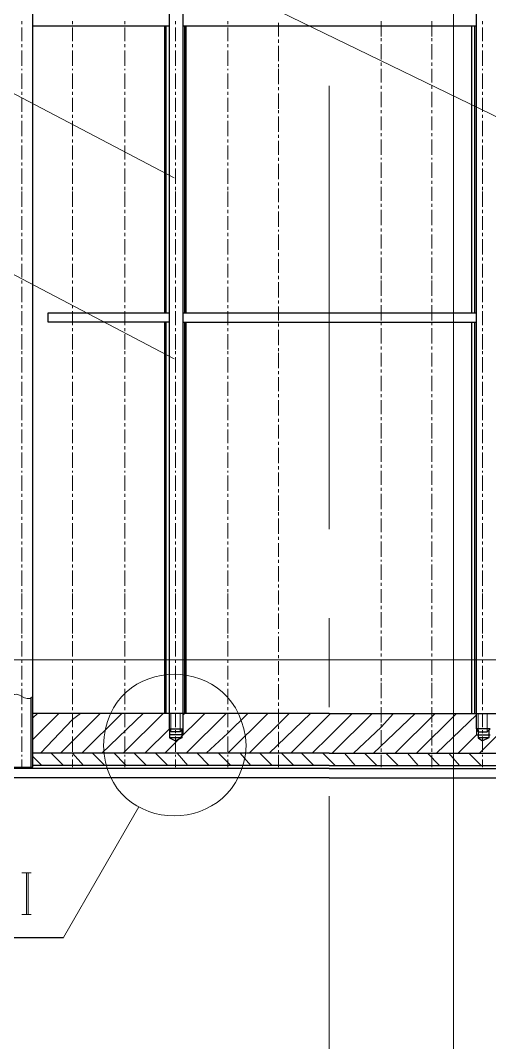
# Model space of a CAD drawing. Header units: millimetres. Extents: x 0 to 825, y 0 to 1167.
# Drawn here: x 196.7 to 251.7, y 422 to 541.9 of the extents above; entities that cross this region are included whole.
import ezdxf

# ---------------------------------------------------------------- set-up
doc = ezdxf.new("R2010")
doc.units = ezdxf.units.MM
doc.layers.add('1', color=7, linetype='Continuous')

msp = doc.modelspace()

# ---------------------------------------------------------------- linework, layer by layer
at = {"layer": '1', "color": 30, "lineweight": 9}
for points in [[(247.461732, 0.141732), (247.461732, 1166.901732)], [(824.541732, 466.845732), (0.141732, 466.845732)]]:
    msp.add_lwpolyline(points, dxfattribs=at)
at = {"layer": '1', "color": 0, "lineweight": 25}
for points in [[(198.141732, 454.281732), (198.141732, 939.561732)], [(214.161732, 458.781732), (214.161732, 888.801732)], [(215.781732, 458.781732), (215.781732, 888.801732)], [(250.161732, 458.781732), (250.161732, 888.801732)], [(198.141732, 541.221732), (214.161732, 541.221732)], [(213.621732, 507.561732), (213.621732, 541.221732)], [(213.801732, 507.561732), (213.801732, 541.221732)], [(215.781732, 541.221732), (250.161732, 541.221732)], [(215.961732, 507.561732), (215.961732, 541.221732)], [(216.141732, 507.561732), (216.141732, 541.221732)], [(249.621732, 507.561732), (249.621732, 541.221732)], [(249.981732, 507.561732), (249.981732, 541.221732)], [(199.941732, 507.561732), (214.161732, 507.561732)], [(214.161732, 506.481732), (199.941732, 506.481732), (199.941732, 507.561732)], [(215.781732, 507.561732), (250.161732, 507.561732)], [(213.621732, 460.581732), (213.621732, 506.481732)], [(213.801732, 460.581732), (213.801732, 506.481732)], [(215.781732, 506.481732), (250.161732, 506.481732)], [(215.961732, 460.581732), (215.961732, 506.481732)], [(216.141732, 460.581732), (216.141732, 506.481732)], [(249.621732, 460.581732), (249.621732, 506.481732)], [(249.981732, 460.581732), (249.981732, 506.481732)], [(197.961732, 454.281732), (197.961732, 462.381732)], [(232.881732, 460.581732), (198.141732, 460.581732)], [(232.881732, 460.581732), (288.501732, 460.581732)], [(214.161732, 458.781732), (215.781732, 458.781732)], [(214.341732, 458.421732), (214.161732, 458.781732)], [(214.161732, 458.601732), (214.161732, 457.701732)], [(215.781732, 458.061732), (214.161732, 458.061732)], [(215.421732, 458.421732), (214.341732, 458.421732)], [(215.601732, 458.601732), (215.601732, 457.701732), (214.881732, 457.341732)], [(215.421732, 458.421732), (215.781732, 458.781732)], [(251.781732, 458.781732), (250.161732, 458.781732)], [(250.341732, 458.421732), (250.161732, 458.781732)], [(250.161732, 458.061732), (251.781732, 458.061732)], [(250.341732, 458.601732), (250.341732, 457.701732)], [(250.341732, 458.421732), (251.421732, 458.421732)], [(251.421732, 458.421732), (251.781732, 458.781732)], [(251.601732, 458.601732), (251.601732, 457.701732)], [(215.601732, 457.701732), (214.161732, 457.701732)], [(214.161732, 457.701732), (214.881732, 457.341732)], [(251.601732, 457.701732), (250.341732, 457.701732), (250.881732, 457.341732)], [(251.601732, 457.701732), (250.881732, 457.341732)], [(232.881732, 455.901732), (198.141732, 455.901732)], [(232.881732, 455.901732), (293.001732, 455.901732)], [(232.881732, 454.461732), (198.141732, 454.461732)], [(232.881732, 454.461732), (291.381732, 454.461732)], [(232.881732, 454.101732), (174.381732, 454.101732)], [(195.621732, 454.281732), (198.141732, 454.281732)], [(232.881732, 454.101732), (291.561732, 454.101732)], [(232.881732, 453.021732), (176.361732, 453.021732)], [(232.881732, 453.021732), (289.581732, 453.021732)], [(192.021732, 434.301732), (201.741732, 434.301732)]]:
    msp.add_lwpolyline(points, dxfattribs=at)
at = {"layer": '1', "color": 0, "lineweight": 9}
for points in [[(64.401732, 621.861732), (279.501732, 517.461732)], [(214.701732, 523.401732), (64.401732, 602.421732)], [(214.701732, 502.161732), (64.401732, 581.181732)], [(196.881732, 541.401732), (196.881732, 541.761732)], [(196.881732, 539.421732), (196.881732, 541.041732)], [(202.821732, 541.401732), (202.821732, 541.761732)], [(202.821732, 539.421732), (202.821732, 541.041732)], [(208.941732, 541.401732), (208.941732, 541.761732)], [(208.941732, 539.421732), (208.941732, 541.041732)], [(214.881732, 541.401732), (214.881732, 541.761732)], [(214.881732, 539.421732), (214.881732, 541.041732)], [(221.001732, 541.401732), (221.001732, 541.761732)], [(221.001732, 539.421732), (221.001732, 541.041732)], [(226.941732, 539.961732), (226.941732, 541.581732)], [(239.001732, 539.961732), (239.001732, 541.761732)], [(244.941732, 539.961732), (244.941732, 541.761732)], [(250.881732, 541.401732), (250.881732, 541.761732)], [(250.881732, 539.421732), (250.881732, 541.041732)], [(226.941732, 539.241732), (226.941732, 539.601732)], [(239.001732, 539.421732), (239.001732, 539.781732)], [(244.941732, 539.421732), (244.941732, 539.781732)], [(196.881732, 538.701732), (196.881732, 539.061732)], [(196.881732, 536.541732), (196.881732, 538.341732)], [(202.821732, 538.701732), (202.821732, 539.061732)], [(202.821732, 536.541732), (202.821732, 538.341732)], [(208.941732, 538.701732), (208.941732, 539.061732)], [(208.941732, 536.541732), (208.941732, 538.341732)], [(214.881732, 538.701732), (214.881732, 539.061732)], [(214.881732, 536.541732), (214.881732, 538.341732)], [(221.001732, 538.701732), (221.001732, 539.061732)], [(221.001732, 536.541732), (221.001732, 538.341732)], [(226.941732, 537.081732), (226.941732, 538.881732)], [(239.001732, 537.261732), (239.001732, 539.061732)], [(244.941732, 537.261732), (244.941732, 539.061732)], [(250.881732, 538.701732), (250.881732, 539.061732)], [(250.881732, 536.541732), (250.881732, 538.341732)], [(196.881732, 536.001732), (196.881732, 536.181732)], [(202.821732, 536.001732), (202.821732, 536.181732)], [(208.941732, 536.001732), (208.941732, 536.181732)], [(214.881732, 536.001732), (214.881732, 536.181732)], [(221.001732, 536.001732), (221.001732, 536.181732)], [(226.941732, 536.361732), (226.941732, 536.721732)], [(226.941732, 534.381732), (226.941732, 536.181732)], [(239.001732, 536.541732), (239.001732, 536.901732)], [(239.001732, 534.561732), (239.001732, 536.181732)], [(244.941732, 536.541732), (244.941732, 536.901732)], [(244.941732, 534.561732), (244.941732, 536.181732)], [(250.881732, 536.001732), (250.881732, 536.181732)], [(196.881732, 533.841732), (196.881732, 535.641732)], [(202.821732, 533.841732), (202.821732, 535.641732)], [(208.941732, 533.841732), (208.941732, 535.641732)], [(214.881732, 533.841732), (214.881732, 535.641732)], [(221.001732, 533.841732), (221.001732, 535.641732)], [(250.881732, 533.841732), (250.881732, 535.641732)], [(196.881732, 533.121732), (196.881732, 533.481732)], [(202.821732, 533.121732), (202.821732, 533.481732)], [(208.941732, 533.121732), (208.941732, 533.481732)], [(214.881732, 533.121732), (214.881732, 533.481732)], [(221.001732, 533.121732), (221.001732, 533.481732)], [(226.941732, 533.661732), (226.941732, 534.021732)], [(232.881732, 534.201732), (232.881732, 482.181732)], [(239.001732, 533.841732), (239.001732, 534.201732)], [(239.001732, 531.681732), (239.001732, 533.481732)], [(244.941732, 533.841732), (244.941732, 534.201732)], [(244.941732, 531.681732), (244.941732, 533.481732)], [(250.881732, 533.121732), (250.881732, 533.481732)], [(196.881732, 531.141732), (196.881732, 532.761732)], [(202.821732, 531.141732), (202.821732, 532.761732)], [(208.941732, 531.141732), (208.941732, 532.761732)], [(214.881732, 531.141732), (214.881732, 532.761732)], [(221.001732, 531.141732), (221.001732, 532.761732)], [(226.941732, 531.501732), (226.941732, 533.301732)], [(250.881732, 531.141732), (250.881732, 532.761732)], [(226.941732, 530.961732), (226.941732, 531.321732)], [(239.001732, 530.961732), (239.001732, 531.321732)], [(244.941732, 530.961732), (244.941732, 531.321732)], [(196.881732, 530.421732), (196.881732, 530.781732)], [(196.881732, 528.261732), (196.881732, 530.061732)], [(202.821732, 530.421732), (202.821732, 530.781732)], [(202.821732, 528.261732), (202.821732, 530.061732)], [(208.941732, 530.421732), (208.941732, 530.781732)], [(208.941732, 528.261732), (208.941732, 530.061732)], [(214.881732, 530.421732), (214.881732, 530.781732)], [(214.881732, 528.261732), (214.881732, 530.061732)], [(221.001732, 530.421732), (221.001732, 530.781732)], [(221.001732, 528.261732), (221.001732, 530.061732)], [(226.941732, 528.801732), (226.941732, 530.601732)], [(239.001732, 528.981732), (239.001732, 530.601732)], [(244.941732, 528.981732), (244.941732, 530.601732)], [(250.881732, 530.421732), (250.881732, 530.781732)], [(250.881732, 528.261732), (250.881732, 530.061732)], [(196.881732, 527.541732), (196.881732, 527.901732)], [(202.821732, 527.541732), (202.821732, 527.901732)], [(208.941732, 527.541732), (208.941732, 527.901732)], [(214.881732, 527.541732), (214.881732, 527.901732)], [(221.001732, 527.541732), (221.001732, 527.901732)], [(226.941732, 528.081732), (226.941732, 528.441732)], [(226.941732, 526.101732), (226.941732, 527.721732)], [(239.001732, 528.261732), (239.001732, 528.621732)], [(239.001732, 526.101732), (239.001732, 527.901732)], [(244.941732, 528.261732), (244.941732, 528.621732)], [(244.941732, 526.101732), (244.941732, 527.901732)], [(250.881732, 527.541732), (250.881732, 527.901732)], [(196.881732, 525.561732), (196.881732, 527.181732)], [(202.821732, 525.561732), (202.821732, 527.181732)], [(208.941732, 525.561732), (208.941732, 527.181732)], [(214.881732, 525.561732), (214.881732, 527.181732)], [(221.001732, 525.561732), (221.001732, 527.181732)], [(250.881732, 525.561732), (250.881732, 527.181732)], [(196.881732, 524.841732), (196.881732, 525.201732)], [(202.821732, 524.841732), (202.821732, 525.201732)], [(208.941732, 524.841732), (208.941732, 525.201732)], [(214.881732, 524.841732), (214.881732, 525.201732)], [(221.001732, 524.841732), (221.001732, 525.201732)], [(226.941732, 525.381732), (226.941732, 525.741732)], [(239.001732, 525.561732), (239.001732, 525.741732)], [(239.001732, 523.401732), (239.001732, 525.201732)], [(244.941732, 525.561732), (244.941732, 525.741732)], [(244.941732, 523.401732), (244.941732, 525.201732)], [(250.881732, 524.841732), (250.881732, 525.201732)], [(196.881732, 522.681732), (196.881732, 524.481732)], [(202.821732, 522.681732), (202.821732, 524.481732)], [(208.941732, 522.681732), (208.941732, 524.481732)], [(214.881732, 522.681732), (214.881732, 524.481732)], [(221.001732, 522.681732), (221.001732, 524.481732)], [(226.941732, 523.221732), (226.941732, 525.021732)], [(250.881732, 522.681732), (250.881732, 524.481732)], [(226.941732, 522.501732), (226.941732, 522.861732)], [(239.001732, 522.681732), (239.001732, 523.041732)], [(244.941732, 522.681732), (244.941732, 523.041732)], [(196.881732, 521.961732), (196.881732, 522.321732)], [(196.881732, 519.981732), (196.881732, 521.781732)], [(202.821732, 521.961732), (202.821732, 522.321732)], [(202.821732, 519.981732), (202.821732, 521.781732)], [(208.941732, 521.961732), (208.941732, 522.321732)], [(208.941732, 519.981732), (208.941732, 521.781732)], [(214.881732, 521.961732), (214.881732, 522.321732)], [(214.881732, 519.981732), (214.881732, 521.781732)], [(221.001732, 521.961732), (221.001732, 522.321732)], [(221.001732, 519.981732), (221.001732, 521.781732)], [(226.941732, 520.521732), (226.941732, 522.141732)], [(239.001732, 520.701732), (239.001732, 522.321732)], [(244.941732, 520.701732), (244.941732, 522.321732)], [(250.881732, 521.961732), (250.881732, 522.321732)], [(250.881732, 519.981732), (250.881732, 521.781732)], [(239.001732, 519.981732), (239.001732, 520.341732)], [(244.941732, 519.981732), (244.941732, 520.341732)], [(196.881732, 519.261732), (196.881732, 519.621732)], [(202.821732, 519.261732), (202.821732, 519.621732)], [(208.941732, 519.261732), (208.941732, 519.621732)], [(214.881732, 519.261732), (214.881732, 519.621732)], [(221.001732, 519.261732), (221.001732, 519.621732)], [(226.941732, 519.801732), (226.941732, 520.161732)], [(226.941732, 517.641732), (226.941732, 519.441732)], [(239.001732, 517.821732), (239.001732, 519.621732)], [(244.941732, 517.821732), (244.941732, 519.621732)], [(250.881732, 519.261732), (250.881732, 519.621732)], [(196.881732, 517.281732), (196.881732, 518.901732)], [(202.821732, 517.281732), (202.821732, 518.901732)], [(208.941732, 517.281732), (208.941732, 518.901732)], [(214.881732, 517.281732), (214.881732, 518.901732)], [(221.001732, 517.281732), (221.001732, 518.901732)], [(250.881732, 517.281732), (250.881732, 518.901732)], [(196.881732, 516.561732), (196.881732, 516.921732)], [(202.821732, 516.561732), (202.821732, 516.921732)], [(208.941732, 516.561732), (208.941732, 516.921732)], [(214.881732, 516.561732), (214.881732, 516.921732)], [(221.001732, 516.561732), (221.001732, 516.921732)], [(226.941732, 517.101732), (226.941732, 517.281732)], [(226.941732, 514.941732), (226.941732, 516.741732)], [(239.001732, 517.101732), (239.001732, 517.461732)], [(239.001732, 515.121732), (239.001732, 516.741732)], [(244.941732, 517.101732), (244.941732, 517.461732)], [(244.941732, 515.121732), (244.941732, 516.741732)], [(250.881732, 516.561732), (250.881732, 516.921732)], [(196.881732, 514.401732), (196.881732, 516.201732)], [(202.821732, 514.401732), (202.821732, 516.201732)], [(208.941732, 514.401732), (208.941732, 516.201732)], [(214.881732, 514.401732), (214.881732, 516.201732)], [(221.001732, 514.401732), (221.001732, 516.201732)], [(250.881732, 514.401732), (250.881732, 516.201732)], [(226.941732, 514.221732), (226.941732, 514.581732)], [(239.001732, 514.401732), (239.001732, 514.761732)], [(244.941732, 514.401732), (244.941732, 514.761732)], [(196.881732, 513.681732), (196.881732, 514.041732)], [(196.881732, 511.701732), (196.881732, 513.321732)], [(202.821732, 513.681732), (202.821732, 514.041732)], [(202.821732, 511.701732), (202.821732, 513.321732)], [(208.941732, 513.681732), (208.941732, 514.041732)], [(208.941732, 511.701732), (208.941732, 513.321732)], [(214.881732, 513.681732), (214.881732, 514.041732)], [(214.881732, 511.701732), (214.881732, 513.321732)], [(221.001732, 513.681732), (221.001732, 514.041732)], [(221.001732, 511.701732), (221.001732, 513.321732)], [(226.941732, 512.241732), (226.941732, 513.861732)], [(239.001732, 512.241732), (239.001732, 514.041732)], [(244.941732, 512.241732), (244.941732, 514.041732)], [(250.881732, 513.681732), (250.881732, 514.041732)], [(250.881732, 511.701732), (250.881732, 513.321732)], [(196.881732, 510.981732), (196.881732, 511.341732)], [(202.821732, 510.981732), (202.821732, 511.341732)], [(208.941732, 510.981732), (208.941732, 511.341732)], [(214.881732, 510.981732), (214.881732, 511.341732)], [(221.001732, 510.981732), (221.001732, 511.341732)], [(226.941732, 511.521732), (226.941732, 511.881732)], [(226.941732, 509.361732), (226.941732, 511.161732)], [(239.001732, 511.521732), (239.001732, 511.881732)], [(239.001732, 509.541732), (239.001732, 511.341732)], [(244.941732, 511.521732), (244.941732, 511.881732)], [(244.941732, 509.541732), (244.941732, 511.341732)], [(250.881732, 510.981732), (250.881732, 511.341732)], [(196.881732, 508.821732), (196.881732, 510.621732)], [(202.821732, 508.821732), (202.821732, 510.621732)], [(208.941732, 508.821732), (208.941732, 510.621732)], [(214.881732, 508.821732), (214.881732, 510.621732)], [(221.001732, 508.821732), (221.001732, 510.621732)], [(250.881732, 508.821732), (250.881732, 510.621732)], [(196.881732, 508.101732), (196.881732, 508.461732)], [(202.821732, 508.101732), (202.821732, 508.461732)], [(208.941732, 508.101732), (208.941732, 508.461732)], [(214.881732, 508.101732), (214.881732, 508.461732)], [(221.001732, 508.101732), (221.001732, 508.461732)], [(226.941732, 508.641732), (226.941732, 509.001732)], [(239.001732, 508.821732), (239.001732, 509.181732)], [(239.001732, 506.661732), (239.001732, 508.461732)], [(244.941732, 508.821732), (244.941732, 509.181732)], [(244.941732, 506.661732), (244.941732, 508.461732)], [(250.881732, 508.101732), (250.881732, 508.461732)], [(196.881732, 506.121732), (196.881732, 507.741732)], [(202.821732, 506.121732), (202.821732, 507.741732)], [(208.941732, 506.121732), (208.941732, 507.741732)], [(214.881732, 506.121732), (214.881732, 507.741732)], [(221.001732, 506.121732), (221.001732, 507.741732)], [(226.941732, 506.661732), (226.941732, 508.281732)], [(250.881732, 506.121732), (250.881732, 507.741732)], [(226.941732, 505.941732), (226.941732, 506.301732)], [(239.001732, 506.121732), (239.001732, 506.481732)], [(244.941732, 506.121732), (244.941732, 506.481732)], [(196.881732, 505.401732), (196.881732, 505.761732)], [(196.881732, 503.241732), (196.881732, 505.041732)], [(202.821732, 505.401732), (202.821732, 505.761732)], [(202.821732, 503.241732), (202.821732, 505.041732)], [(208.941732, 505.401732), (208.941732, 505.761732)], [(208.941732, 503.241732), (208.941732, 505.041732)], [(214.881732, 505.401732), (214.881732, 505.761732)], [(214.881732, 503.241732), (214.881732, 505.041732)], [(221.001732, 505.401732), (221.001732, 505.761732)], [(221.001732, 503.241732), (221.001732, 505.041732)], [(226.941732, 503.781732), (226.941732, 505.581732)], [(239.001732, 503.961732), (239.001732, 505.761732)], [(244.941732, 503.961732), (244.941732, 505.761732)], [(250.881732, 505.401732), (250.881732, 505.761732)], [(250.881732, 503.241732), (250.881732, 505.041732)], [(239.001732, 503.241732), (239.001732, 503.601732)], [(244.941732, 503.241732), (244.941732, 503.601732)], [(196.881732, 502.701732), (196.881732, 503.061732)], [(196.881732, 500.541732), (196.881732, 502.341732)], [(202.821732, 502.701732), (202.821732, 503.061732)], [(202.821732, 500.541732), (202.821732, 502.341732)], [(208.941732, 502.701732), (208.941732, 503.061732)], [(208.941732, 500.541732), (208.941732, 502.341732)], [(214.881732, 502.701732), (214.881732, 503.061732)], [(214.881732, 500.541732), (214.881732, 502.341732)], [(221.001732, 502.701732), (221.001732, 503.061732)], [(221.001732, 500.541732), (221.001732, 502.341732)], [(226.941732, 503.061732), (226.941732, 503.421732)], [(226.941732, 501.081732), (226.941732, 502.881732)], [(239.001732, 501.261732), (239.001732, 502.881732)], [(244.941732, 501.261732), (244.941732, 502.881732)], [(250.881732, 502.701732), (250.881732, 503.061732)], [(250.881732, 500.541732), (250.881732, 502.341732)], [(196.881732, 499.821732), (196.881732, 500.181732)], [(202.821732, 499.821732), (202.821732, 500.181732)], [(208.941732, 499.821732), (208.941732, 500.181732)], [(214.881732, 499.821732), (214.881732, 500.181732)], [(221.001732, 499.821732), (221.001732, 500.181732)], [(226.941732, 500.361732), (226.941732, 500.721732)], [(226.941732, 498.381732), (226.941732, 500.001732)], [(239.001732, 500.541732), (239.001732, 500.901732)], [(239.001732, 498.381732), (239.001732, 500.181732)], [(244.941732, 500.541732), (244.941732, 500.901732)], [(244.941732, 498.381732), (244.941732, 500.181732)], [(250.881732, 499.821732), (250.881732, 500.181732)], [(196.881732, 497.841732), (196.881732, 499.461732)], [(202.821732, 497.841732), (202.821732, 499.461732)], [(208.941732, 497.841732), (208.941732, 499.461732)], [(214.881732, 497.841732), (214.881732, 499.461732)], [(221.001732, 497.841732), (221.001732, 499.461732)], [(250.881732, 497.841732), (250.881732, 499.461732)], [(226.941732, 497.661732), (226.941732, 498.021732)], [(239.001732, 497.661732), (239.001732, 498.021732)], [(244.941732, 497.661732), (244.941732, 498.021732)], [(196.881732, 497.121732), (196.881732, 497.481732)], [(196.881732, 494.961732), (196.881732, 496.761732)], [(202.821732, 497.121732), (202.821732, 497.481732)], [(202.821732, 494.961732), (202.821732, 496.761732)], [(208.941732, 497.121732), (208.941732, 497.481732)], [(208.941732, 494.961732), (208.941732, 496.761732)], [(214.881732, 497.121732), (214.881732, 497.481732)], [(214.881732, 494.961732), (214.881732, 496.761732)], [(221.001732, 497.121732), (221.001732, 497.481732)], [(221.001732, 494.961732), (221.001732, 496.761732)], [(226.941732, 495.501732), (226.941732, 497.301732)], [(239.001732, 495.681732), (239.001732, 497.301732)], [(244.941732, 495.681732), (244.941732, 497.301732)], [(250.881732, 497.121732), (250.881732, 497.481732)], [(250.881732, 494.961732), (250.881732, 496.761732)], [(226.941732, 494.781732), (226.941732, 495.141732)], [(239.001732, 494.961732), (239.001732, 495.321732)], [(244.941732, 494.961732), (244.941732, 495.321732)], [(196.881732, 494.241732), (196.881732, 494.601732)], [(202.821732, 494.241732), (202.821732, 494.601732)], [(208.941732, 494.241732), (208.941732, 494.601732)], [(214.881732, 494.241732), (214.881732, 494.601732)], [(221.001732, 494.241732), (221.001732, 494.601732)], [(226.941732, 492.801732), (226.941732, 494.421732)], [(239.001732, 492.801732), (239.001732, 494.601732)], [(244.941732, 492.801732), (244.941732, 494.601732)], [(250.881732, 494.241732), (250.881732, 494.601732)], [(196.881732, 492.261732), (196.881732, 493.881732)], [(202.821732, 492.261732), (202.821732, 493.881732)], [(208.941732, 492.261732), (208.941732, 493.881732)], [(214.881732, 492.261732), (214.881732, 493.881732)], [(221.001732, 492.261732), (221.001732, 493.881732)], [(250.881732, 492.261732), (250.881732, 493.881732)], [(196.881732, 491.541732), (196.881732, 491.901732)], [(202.821732, 491.541732), (202.821732, 491.901732)], [(208.941732, 491.541732), (208.941732, 491.901732)], [(214.881732, 491.541732), (214.881732, 491.901732)], [(221.001732, 491.541732), (221.001732, 491.901732)], [(226.941732, 492.081732), (226.941732, 492.441732)], [(226.941732, 489.921732), (226.941732, 491.721732)], [(239.001732, 492.261732), (239.001732, 492.621732)], [(239.001732, 490.101732), (239.001732, 491.901732)], [(244.941732, 492.261732), (244.941732, 492.621732)], [(244.941732, 490.101732), (244.941732, 491.901732)], [(250.881732, 491.541732), (250.881732, 491.901732)], [(196.881732, 489.381732), (196.881732, 491.181732)], [(202.821732, 489.381732), (202.821732, 491.181732)], [(208.941732, 489.381732), (208.941732, 491.181732)], [(214.881732, 489.381732), (214.881732, 491.181732)], [(221.001732, 489.381732), (221.001732, 491.181732)], [(250.881732, 489.381732), (250.881732, 491.181732)], [(226.941732, 489.201732), (226.941732, 489.561732)], [(239.001732, 489.381732), (239.001732, 489.741732)], [(244.941732, 489.381732), (244.941732, 489.741732)], [(196.881732, 488.841732), (196.881732, 489.021732)], [(196.881732, 486.681732), (196.881732, 488.481732)], [(202.821732, 488.841732), (202.821732, 489.021732)], [(202.821732, 486.681732), (202.821732, 488.481732)], [(208.941732, 488.841732), (208.941732, 489.021732)], [(208.941732, 486.681732), (208.941732, 488.481732)], [(214.881732, 488.841732), (214.881732, 489.021732)], [(214.881732, 486.681732), (214.881732, 488.481732)], [(221.001732, 488.841732), (221.001732, 489.021732)], [(221.001732, 486.681732), (221.001732, 488.481732)], [(226.941732, 487.221732), (226.941732, 488.841732)], [(239.001732, 487.401732), (239.001732, 489.021732)], [(244.941732, 487.401732), (244.941732, 489.021732)], [(250.881732, 488.841732), (250.881732, 489.021732)], [(250.881732, 486.681732), (250.881732, 488.481732)], [(226.941732, 486.501732), (226.941732, 486.861732)], [(239.001732, 486.681732), (239.001732, 487.041732)], [(244.941732, 486.681732), (244.941732, 487.041732)], [(196.881732, 485.961732), (196.881732, 486.321732)], [(196.881732, 483.981732), (196.881732, 485.601732)], [(202.821732, 485.961732), (202.821732, 486.321732)], [(202.821732, 483.981732), (202.821732, 485.601732)], [(208.941732, 485.961732), (208.941732, 486.321732)], [(208.941732, 483.981732), (208.941732, 485.601732)], [(214.881732, 485.961732), (214.881732, 486.321732)], [(214.881732, 483.981732), (214.881732, 485.601732)], [(221.001732, 485.961732), (221.001732, 486.321732)], [(221.001732, 483.981732), (221.001732, 485.601732)], [(226.941732, 484.341732), (226.941732, 486.141732)], [(239.001732, 484.521732), (239.001732, 486.321732)], [(244.941732, 484.521732), (244.941732, 486.321732)], [(250.881732, 485.961732), (250.881732, 486.321732)], [(250.881732, 483.981732), (250.881732, 485.601732)], [(196.881732, 483.261732), (196.881732, 483.621732)], [(202.821732, 483.261732), (202.821732, 483.621732)], [(208.941732, 483.261732), (208.941732, 483.621732)], [(214.881732, 483.261732), (214.881732, 483.621732)], [(221.001732, 483.261732), (221.001732, 483.621732)], [(226.941732, 483.801732), (226.941732, 484.161732)], [(226.941732, 481.641732), (226.941732, 483.441732)], [(239.001732, 483.801732), (239.001732, 484.161732)], [(239.001732, 481.821732), (239.001732, 483.441732)], [(244.941732, 483.801732), (244.941732, 484.161732)], [(244.941732, 481.821732), (244.941732, 483.441732)], [(250.881732, 483.261732), (250.881732, 483.621732)], [(196.881732, 481.101732), (196.881732, 482.901732)], [(202.821732, 481.101732), (202.821732, 482.901732)], [(208.941732, 481.101732), (208.941732, 482.901732)], [(214.881732, 481.101732), (214.881732, 482.901732)], [(221.001732, 481.101732), (221.001732, 482.901732)], [(250.881732, 481.101732), (250.881732, 482.901732)], [(196.881732, 480.381732), (196.881732, 480.741732)], [(202.821732, 480.381732), (202.821732, 480.741732)], [(208.941732, 480.381732), (208.941732, 480.741732)], [(214.881732, 480.381732), (214.881732, 480.741732)], [(221.001732, 480.381732), (221.001732, 480.741732)], [(226.941732, 480.921732), (226.941732, 481.281732)], [(239.001732, 481.101732), (239.001732, 481.461732)], [(239.001732, 478.941732), (239.001732, 480.741732)], [(244.941732, 481.101732), (244.941732, 481.461732)], [(244.941732, 478.941732), (244.941732, 480.741732)], [(250.881732, 480.381732), (250.881732, 480.741732)], [(196.881732, 478.401732), (196.881732, 480.021732)], [(202.821732, 478.401732), (202.821732, 480.021732)], [(208.941732, 478.401732), (208.941732, 480.021732)], [(214.881732, 478.401732), (214.881732, 480.021732)], [(221.001732, 478.401732), (221.001732, 480.021732)], [(226.941732, 478.941732), (226.941732, 480.561732)], [(250.881732, 478.401732), (250.881732, 480.021732)], [(226.941732, 478.221732), (226.941732, 478.581732)], [(239.001732, 478.401732), (239.001732, 478.581732)], [(244.941732, 478.401732), (244.941732, 478.581732)], [(196.881732, 477.681732), (196.881732, 478.041732)], [(196.881732, 475.521732), (196.881732, 477.321732)], [(202.821732, 477.681732), (202.821732, 478.041732)], [(202.821732, 475.521732), (202.821732, 477.321732)], [(208.941732, 477.681732), (208.941732, 478.041732)], [(208.941732, 475.521732), (208.941732, 477.321732)], [(214.881732, 477.681732), (214.881732, 478.041732)], [(214.881732, 475.521732), (214.881732, 477.321732)], [(221.001732, 477.681732), (221.001732, 478.041732)], [(221.001732, 475.521732), (221.001732, 477.321732)], [(226.941732, 476.061732), (226.941732, 477.861732)], [(239.001732, 476.241732), (239.001732, 478.041732)], [(244.941732, 476.241732), (244.941732, 478.041732)], [(250.881732, 477.681732), (250.881732, 478.041732)], [(250.881732, 475.521732), (250.881732, 477.321732)], [(196.881732, 474.801732), (196.881732, 475.161732)], [(202.821732, 474.801732), (202.821732, 475.161732)], [(208.941732, 474.801732), (208.941732, 475.161732)], [(214.881732, 474.801732), (214.881732, 475.161732)], [(221.001732, 474.801732), (221.001732, 475.161732)], [(226.941732, 475.341732), (226.941732, 475.701732)], [(226.941732, 473.361732), (226.941732, 474.981732)], [(239.001732, 475.521732), (239.001732, 475.881732)], [(239.001732, 473.541732), (239.001732, 475.161732)], [(244.941732, 475.521732), (244.941732, 475.881732)], [(244.941732, 473.541732), (244.941732, 475.161732)], [(250.881732, 474.801732), (250.881732, 475.161732)], [(196.881732, 472.821732), (196.881732, 474.621732)], [(202.821732, 472.821732), (202.821732, 474.621732)], [(208.941732, 472.821732), (208.941732, 474.621732)], [(214.881732, 472.821732), (214.881732, 474.621732)], [(221.001732, 472.821732), (221.001732, 474.621732)], [(250.881732, 472.821732), (250.881732, 474.621732)], [(196.881732, 472.101732), (196.881732, 472.461732)], [(202.821732, 472.101732), (202.821732, 472.461732)], [(208.941732, 472.101732), (208.941732, 472.461732)], [(214.881732, 472.101732), (214.881732, 472.461732)], [(221.001732, 472.101732), (221.001732, 472.461732)], [(226.941732, 472.641732), (226.941732, 473.001732)], [(239.001732, 472.821732), (239.001732, 473.181732)], [(239.001732, 470.661732), (239.001732, 472.461732)], [(244.941732, 472.821732), (244.941732, 473.181732)], [(244.941732, 470.661732), (244.941732, 472.461732)], [(250.881732, 472.101732), (250.881732, 472.461732)], [(196.881732, 469.941732), (196.881732, 471.741732)], [(202.821732, 469.941732), (202.821732, 471.741732)], [(208.941732, 469.941732), (208.941732, 471.741732)], [(214.881732, 469.941732), (214.881732, 471.741732)], [(221.001732, 469.941732), (221.001732, 471.741732)], [(226.941732, 470.481732), (226.941732, 472.281732)], [(232.881732, 471.741732), (232.881732, 461.301732)], [(250.881732, 469.941732), (250.881732, 471.741732)], [(226.941732, 469.941732), (226.941732, 470.121732)], [(239.001732, 469.941732), (239.001732, 470.301732)], [(244.941732, 469.941732), (244.941732, 470.301732)], [(196.881732, 469.401732), (196.881732, 469.761732)], [(196.881732, 467.241732), (196.881732, 469.041732)], [(202.821732, 469.401732), (202.821732, 469.761732)], [(202.821732, 467.241732), (202.821732, 469.041732)], [(208.941732, 469.401732), (208.941732, 469.761732)], [(208.941732, 467.241732), (208.941732, 469.041732)], [(214.881732, 469.401732), (214.881732, 469.761732)], [(214.881732, 467.241732), (214.881732, 469.041732)], [(221.001732, 469.401732), (221.001732, 469.761732)], [(221.001732, 467.241732), (221.001732, 469.041732)], [(226.941732, 467.781732), (226.941732, 469.581732)], [(239.001732, 467.961732), (239.001732, 469.581732)], [(244.941732, 467.961732), (244.941732, 469.581732)], [(250.881732, 469.401732), (250.881732, 469.761732)], [(250.881732, 467.241732), (250.881732, 469.041732)], [(239.001732, 467.241732), (239.001732, 467.601732)], [(244.941732, 467.241732), (244.941732, 467.601732)], [(196.881732, 466.521732), (196.881732, 466.881732)], [(202.821732, 466.521732), (202.821732, 466.881732)], [(208.941732, 466.521732), (208.941732, 466.881732)], [(214.881732, 466.521732), (214.881732, 466.881732)], [(221.001732, 466.521732), (221.001732, 466.881732)], [(226.941732, 467.061732), (226.941732, 467.421732)], [(226.941732, 465.081732), (226.941732, 466.701732)], [(239.001732, 465.081732), (239.001732, 466.881732)], [(244.941732, 465.081732), (244.941732, 466.881732)], [(250.881732, 466.521732), (250.881732, 466.881732)], [(196.881732, 464.541732), (196.881732, 466.161732)], [(202.821732, 464.541732), (202.821732, 466.161732)], [(208.941732, 464.541732), (208.941732, 466.161732)], [(214.881732, 464.541732), (214.881732, 466.161732)], [(221.001732, 464.541732), (221.001732, 466.161732)], [(250.881732, 464.541732), (250.881732, 466.161732)], [(196.881732, 463.821732), (196.881732, 464.181732)], [(202.821732, 463.821732), (202.821732, 464.181732)], [(208.941732, 463.821732), (208.941732, 464.181732)], [(214.881732, 463.821732), (214.881732, 464.181732)], [(221.001732, 463.821732), (221.001732, 464.181732)], [(226.941732, 464.361732), (226.941732, 464.721732)], [(226.941732, 462.201732), (226.941732, 464.001732)], [(239.001732, 464.361732), (239.001732, 464.721732)], [(239.001732, 462.381732), (239.001732, 464.181732)], [(244.941732, 464.361732), (244.941732, 464.721732)], [(244.941732, 462.381732), (244.941732, 464.181732)], [(250.881732, 463.821732), (250.881732, 464.181732)], [(196.881732, 461.661732), (196.881732, 463.461732)], [(202.821732, 461.661732), (202.821732, 463.461732)], [(208.941732, 461.661732), (208.941732, 463.461732)], [(214.881732, 461.661732), (214.881732, 463.461732)], [(221.001732, 461.661732), (221.001732, 463.461732)], [(250.881732, 461.661732), (250.881732, 463.461732)], [(226.941732, 461.481732), (226.941732, 461.841732)], [(239.001732, 461.661732), (239.001732, 462.021732)], [(244.941732, 461.661732), (244.941732, 462.021732)], [(196.881732, 460.941732), (196.881732, 461.301732)], [(196.881732, 458.961732), (196.881732, 460.581732)], [(198.141732, 460.041732), (198.681732, 460.581732)], [(198.141732, 457.521732), (201.201732, 460.581732)], [(199.041732, 455.901732), (202.821732, 459.861732), (203.721732, 460.581732)], [(201.381732, 455.901732), (206.061732, 460.581732)], [(202.821732, 460.941732), (202.821732, 461.301732)], [(202.821732, 458.961732), (202.821732, 460.581732)], [(203.901732, 455.901732), (208.581732, 460.581732)], [(206.241732, 455.901732), (211.101732, 460.581732)], [(208.761732, 455.901732), (213.441732, 460.581732)], [(208.941732, 460.941732), (208.941732, 461.301732)], [(208.941732, 458.961732), (208.941732, 460.581732)], [(213.621732, 455.901732), (214.881732, 457.161732), (218.301732, 460.581732)], [(214.341732, 460.581732), (214.341732, 458.421732)], [(214.881732, 460.941732), (214.881732, 461.301732)], [(214.881732, 458.961732), (214.881732, 460.581732)], [(215.421732, 460.581732), (215.421732, 458.421732)], [(215.781732, 460.401732), (215.961732, 460.581732)], [(216.141732, 455.901732), (220.821732, 460.581732)], [(218.481732, 455.901732), (221.001732, 458.241732), (223.341732, 460.581732)], [(221.001732, 460.941732), (221.001732, 461.301732)], [(221.001732, 458.961732), (221.001732, 460.581732)], [(221.001732, 455.901732), (225.681732, 460.581732)], [(223.521732, 455.901732), (228.201732, 460.581732)], [(225.861732, 455.901732), (230.721732, 460.581732)], [(226.941732, 459.501732), (226.941732, 461.121732)], [(228.381732, 455.901732), (233.061732, 460.581732)], [(230.901732, 455.901732), (232.881732, 457.881732), (235.581732, 460.581732)], [(233.241732, 455.901732), (237.921732, 460.581732)], [(235.761732, 455.901732), (239.001732, 458.961732), (240.441732, 460.581732)], [(238.101732, 455.901732), (242.961732, 460.581732)], [(239.001732, 459.501732), (239.001732, 461.301732)], [(240.621732, 455.901732), (245.301732, 460.581732)], [(243.141732, 455.901732), (247.821732, 460.581732)], [(244.941732, 459.501732), (244.941732, 461.301732)], [(245.481732, 455.901732), (250.161732, 460.401732)], [(250.341732, 460.581732), (250.341732, 458.421732)], [(250.521732, 455.901732), (250.881732, 456.261732), (255.201732, 460.581732)], [(250.881732, 460.941732), (250.881732, 461.301732)], [(250.881732, 458.961732), (250.881732, 460.581732)], [(251.421732, 460.581732), (251.421732, 458.421732)], [(226.941732, 458.781732), (226.941732, 459.141732)], [(239.001732, 458.961732), (239.001732, 459.321732)], [(244.941732, 458.961732), (244.941732, 459.321732)], [(196.881732, 458.241732), (196.881732, 458.601732)], [(202.821732, 458.241732), (202.821732, 458.601732)], [(208.941732, 458.241732), (208.941732, 458.601732)], [(211.281732, 455.901732), (214.161732, 458.781732)], [(214.161732, 458.781732), (214.161732, 458.061732)], [(214.881732, 458.241732), (214.881732, 458.601732)], [(215.781732, 458.781732), (215.781732, 458.061732)], [(221.001732, 458.241732), (221.001732, 458.601732)], [(226.941732, 456.621732), (226.941732, 458.421732)], [(239.001732, 456.801732), (239.001732, 458.601732)], [(244.941732, 456.801732), (244.941732, 458.601732)], [(248.001732, 455.901732), (250.161732, 458.061732)], [(250.161732, 458.781732), (250.161732, 458.061732)], [(250.881732, 458.241732), (250.881732, 458.601732)], [(196.881732, 456.081732), (196.881732, 457.881732)], [(202.821732, 456.081732), (202.821732, 457.881732)], [(208.941732, 456.081732), (208.941732, 457.881732)], [(214.881732, 456.081732), (214.881732, 457.881732)], [(221.001732, 456.081732), (221.001732, 457.881732)], [(250.881732, 456.081732), (250.881732, 457.881732)], [(196.881732, 455.541732), (196.881732, 455.721732)], [(201.741732, 454.461732), (200.301732, 455.901732)], [(204.081732, 454.461732), (202.821732, 455.901732)], [(202.821732, 455.541732), (202.821732, 455.721732)], [(206.601732, 454.461732), (205.161732, 455.901732)], [(209.121732, 454.461732), (208.941732, 454.641732), (207.681732, 455.901732)], [(208.941732, 455.541732), (208.941732, 455.721732)], [(211.461732, 454.461732), (210.021732, 455.901732)], [(213.981732, 454.461732), (212.541732, 455.901732)], [(214.881732, 455.541732), (214.881732, 455.721732)], [(216.321732, 454.461732), (215.061732, 455.901732)], [(218.841732, 454.461732), (217.401732, 455.901732)], [(221.361732, 454.461732), (219.921732, 455.901732)], [(221.001732, 455.541732), (221.001732, 455.721732)], [(223.701732, 454.461732), (222.441732, 455.901732)], [(226.221732, 454.461732), (224.781732, 455.901732)], [(226.941732, 455.901732), (226.941732, 456.261732)], [(226.941732, 454.281732), (226.941732, 455.721732)], [(228.741732, 454.461732), (227.301732, 455.901732)], [(231.081732, 454.461732), (229.641732, 455.901732)], [(233.601732, 454.461732), (232.161732, 455.901732)], [(235.941732, 454.461732), (234.681732, 455.901732)], [(238.461732, 454.461732), (237.021732, 455.901732)], [(239.001732, 456.081732), (239.001732, 456.441732)], [(239.001732, 454.281732), (239.001732, 455.721732)], [(240.981732, 454.461732), (239.541732, 455.901732)], [(243.321732, 454.461732), (242.061732, 455.901732)], [(245.841732, 454.461732), (244.401732, 455.901732)], [(244.941732, 456.081732), (244.941732, 456.441732)], [(244.941732, 454.281732), (244.941732, 455.721732)], [(248.181732, 454.461732), (246.921732, 455.901732)], [(250.701732, 454.461732), (249.261732, 455.901732)], [(250.881732, 455.541732), (250.881732, 455.721732)], [(196.881732, 454.281732), (196.881732, 455.181732)], [(199.221732, 454.461732), (198.141732, 455.541732)], [(202.821732, 454.281732), (202.821732, 455.181732)], [(208.941732, 454.281732), (208.941732, 455.181732)], [(214.881732, 454.281732), (214.881732, 455.181732)], [(221.001732, 454.281732), (221.001732, 455.181732)], [(250.881732, 454.281732), (250.881732, 455.181732)], [(232.881732, 450.861732), (232.881732, 398.841732)], [(210.561732, 449.601732), (201.741732, 434.301732)], [(196.881732, 441.861732), (197.961732, 441.861732)], [(197.421732, 441.861732), (197.421732, 437.001732)], [(197.601732, 437.001732), (197.601732, 441.861732)], [(196.881732, 437.001732), (197.961732, 437.001732)]]:
    msp.add_lwpolyline(points, dxfattribs=at)
msp.add_open_spline([(223.161732, 456.801732), (222.621732, 467.961732), (206.781732, 467.961732), (206.421732, 456.801732), (206.781732, 445.821732), (222.621732, 445.821732), (223.161732, 456.801732)], degree=3, knots=[0, 0, 0, 0, 1, 1, 1, 2, 2, 2, 2], dxfattribs=at)
msp.add_open_spline([(195.621732, 462.561732), (196.521732, 463.461732), (197.241732, 461.661732), (198.141732, 462.561732)], degree=3, dxfattribs=at)

doc.saveas('drawing.dxf')
